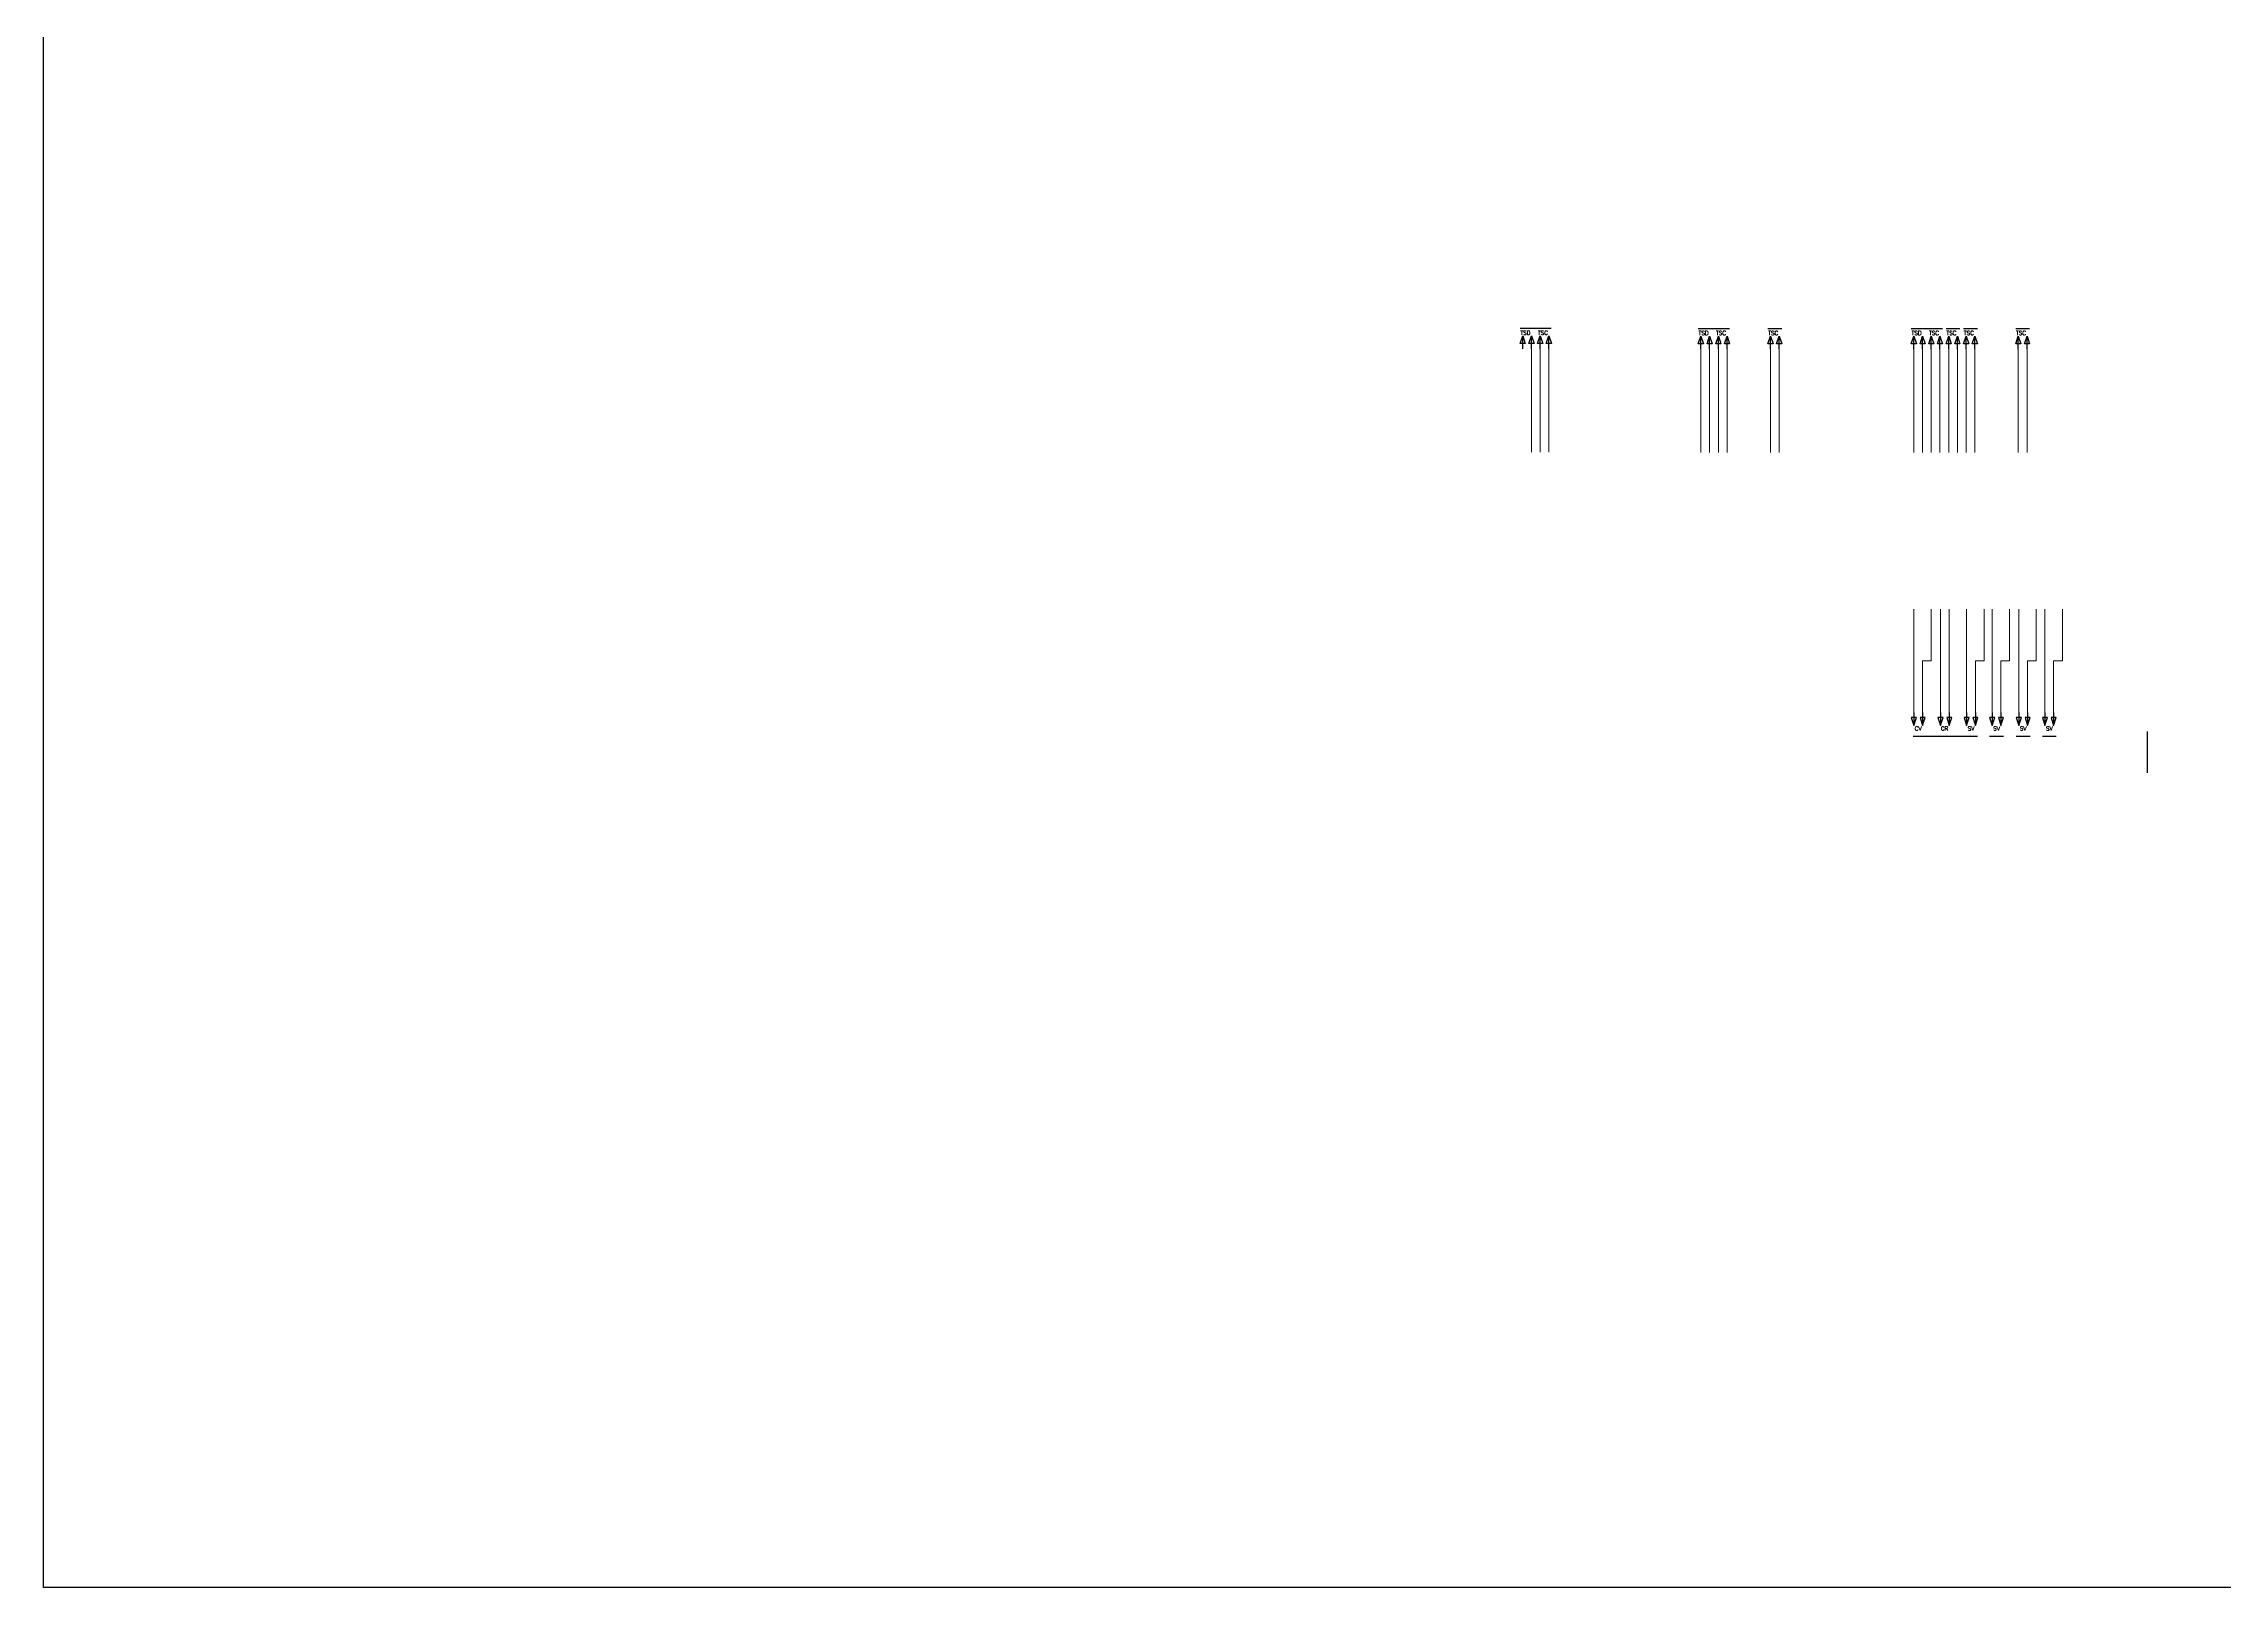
# Model space of a CAD drawing. Header units: inches. Extents: x 75782 to 87231, y -34126 to -18655.
# Drawn here: x 75782 to 77892, y -30380 to -28886 of the extents above; entities that cross this region are included whole.
import ezdxf
from ezdxf.enums import TextEntityAlignment as Align

# ---------------------------------------------------------------- set-up
doc = ezdxf.new("R2010")
doc.units = ezdxf.units.IN
doc.header["$MEASUREMENT"] = 0
doc.layers.add('A-Cable Belden', color=9, linetype='Continuous', lineweight=18)
doc.layers.add('A-Cables 220V', color=6, linetype='Continuous', lineweight=18)
doc.styles.get("Standard").update_dxf_attribs({"font": 'ROMANS.SHX'})

# ---------------------------------------------------------------- blocks, each defined once
blk = doc.blocks.new('Arrow-up')
for p, q in [((-2.5, 5), (0, 12.5)), ((2.5, 5), (-2.5, 5)), ((0, 0), (0, 12.5)), ((0, 12.5), (2.5, 5))]:
    blk.add_line(p, q)
at = {"flags": 4}
blk.add_attdef('NAME', text='', height=4, dxfattribs=at).set_placement((7.5, 13.5), align=Align.RIGHT)
blk = doc.blocks.new('Arrow-down')
for p, q in [((0, 0), (0, -12.5)), ((2.5, -5), (-2.5, -5)), ((-2.5, -5), (0, -12.5)), ((0, -12.5), (2.5, -5))]:
    blk.add_line(p, q)
at = {"flags": 4}
blk.add_attdef('NAME', text='', height=4, dxfattribs=at).set_placement((7.5, -17.5), align=Align.RIGHT)

msp = doc.modelspace()

# ---------------------------------------------------------------- linework, layer by layer
at = {"color": 0, "ltscale": 0.1}
for p, q in [((77210.9, -29161.4), (77240.8, -29161.4)), ((77383.3, -29161.6), (77413.6, -29161.6)), ((77450.7, -29161.6), (77464.1, -29161.6)), ((77589.4, -29161.6), (77619.7, -29161.6)), ((77623.1, -29161.6), (77636.5, -29161.6)), ((77640, -29161.6), (77653.4, -29161.6)), ((77690.5, -29161.6), (77703.9, -29161.6))]:
    msp.add_line(p, q, dxfattribs=at)
at = {"ltscale": 0.1}
for p, q in [((77591.1, -29556.1), (77653.4, -29556.1)), ((77665.2, -29556.1), (77678.7, -29556.1)), ((77691, -29556.1), (77704.5, -29556.1)), ((77716.3, -29556.1), (77729.7, -29556.1)), ((77818, -29591.6), (77818, -29551.6))]:
    msp.add_line(p, q, dxfattribs=at)
msp.add_lwpolyline([(75782.1, -27392.9), (85106.4, -27392.9), (85106.4, -30379.5), (75782.1, -30379.5)], close=True, dxfattribs=at)
msp.add_lwpolyline([(75782.1, -27392.9), (85106.4, -27392.9), (85106.4, -30379.5), (75782.1, -30379.5)], close=True, dxfattribs=at)
at = {"layer": 'A-Cable Belden'}
for p, q in [((77221.9, -29281.4), (77221.9, -29181.4)), ((77230.3, -29281.4), (77230.3, -29181.4)), ((77238.7, -29281.4), (77238.7, -29181.4)), ((77385.8, -29281.6), (77385.8, -29181.6)), ((77394.3, -29281.6), (77394.3, -29181.6)), ((77402.7, -29281.6), (77402.7, -29181.6)), ((77411.1, -29281.6), (77411.1, -29181.6)), ((77453.2, -29281.6), (77453.2, -29181.6)), ((77461.6, -29281.6), (77461.6, -29181.6)), ((77591.9, -29281.6), (77591.9, -29181.6)), ((77600.4, -29281.6), (77600.4, -29181.6)), ((77608.8, -29281.6), (77608.8, -29181.6)), ((77617.2, -29281.6), (77617.2, -29181.6)), ((77625.6, -29281.6), (77625.6, -29181.6)), ((77634, -29281.6), (77634, -29181.6)), ((77642.5, -29281.6), (77642.5, -29181.6)), ((77650.9, -29281.6), (77650.9, -29181.6)), ((77693, -29281.6), (77693, -29181.6)), ((77701.4, -29281.6), (77701.4, -29181.6))]:
    msp.add_line(p, q, dxfattribs=at)
at = {"layer": 'A-Cables 220V'}
for p, q in [((77591.9, -29433.4), (77591.9, -29533.2)), ((77608.8, -29433.4), (77608.8, -29483.2)), ((77617.7, -29433.4), (77617.7, -29533.2)), ((77626.2, -29433.4), (77626.2, -29533.2)), ((77643, -29433.4), (77643, -29533.2)), ((77659.9, -29433.4), (77659.9, -29483.2)), ((77667.7, -29433.4), (77667.7, -29533.2)), ((77684.6, -29433.4), (77684.6, -29483.2)), ((77693.5, -29433.4), (77693.5, -29533.2)), ((77710.4, -29433.4), (77710.4, -29483.2)), ((77718.8, -29433.4), (77718.8, -29533.2)), ((77735.7, -29433.4), (77735.7, -29483.2)), ((77600.4, -29483.2), (77600.4, -29533.2)), ((77608.8, -29483.2), (77600.4, -29483.2)), ((77651.4, -29483.2), (77651.4, -29533.2)), ((77659.9, -29483.2), (77651.4, -29483.2)), ((77676.2, -29483.2), (77676.2, -29533.2)), ((77684.6, -29483.2), (77676.2, -29483.2)), ((77702, -29483.2), (77702, -29533.2)), ((77710.4, -29483.2), (77702, -29483.2)), ((77727.2, -29483.2), (77727.2, -29533.2)), ((77735.7, -29483.2), (77727.2, -29483.2))]:
    msp.add_line(p, q, dxfattribs=at)

# ---------------------------------------------------------------- block references
ref = msp.add_blockref('Arrow-up', (77213.4, -29181.4))
ref.add_attrib('NAME', 'TSD', dxfattribs={"height": 4}).set_placement((77220.9, -29167.9), align=Align.RIGHT)
ref = msp.add_blockref('Arrow-up', (77230.3, -29181.4))
ref.add_attrib('NAME', 'TSC', dxfattribs={"height": 4}).set_placement((77237.8, -29167.9), align=Align.RIGHT)
ref = msp.add_blockref('Arrow-up', (77385.8, -29181.6))
ref.add_attrib('NAME', 'TSD', dxfattribs={"height": 4}).set_placement((77393.3, -29168.1), align=Align.RIGHT)
ref = msp.add_blockref('Arrow-up', (77402.7, -29181.6))
ref.add_attrib('NAME', 'TSC', dxfattribs={"height": 4}).set_placement((77410.2, -29168.1), align=Align.RIGHT)
ref = msp.add_blockref('Arrow-up', (77453.2, -29181.6))
ref.add_attrib('NAME', 'TSC', dxfattribs={"height": 4}).set_placement((77460.7, -29168.1), align=Align.RIGHT)
ref = msp.add_blockref('Arrow-up', (77591.9, -29181.6))
ref.add_attrib('NAME', 'TSD', dxfattribs={"height": 4}).set_placement((77599.4, -29168.1), align=Align.RIGHT)
ref = msp.add_blockref('Arrow-up', (77608.8, -29181.6))
ref.add_attrib('NAME', 'TSC', dxfattribs={"height": 4}).set_placement((77616.3, -29168.1), align=Align.RIGHT)
ref = msp.add_blockref('Arrow-up', (77625.6, -29181.6))
ref.add_attrib('NAME', 'TSC', dxfattribs={"height": 4}).set_placement((77633.1, -29168.1), align=Align.RIGHT)
ref = msp.add_blockref('Arrow-up', (77642.5, -29181.6))
ref.add_attrib('NAME', 'TSC', dxfattribs={"height": 4}).set_placement((77650, -29168.1), align=Align.RIGHT)
ref = msp.add_blockref('Arrow-up', (77693, -29181.6))
ref.add_attrib('NAME', 'TSC', dxfattribs={"height": 4}).set_placement((77700.5, -29168.1), align=Align.RIGHT)
for name, p in [('Arrow-up', (77221.9, -29181.4)), ('Arrow-up', (77238.7, -29181.4)), ('Arrow-up', (77394.3, -29181.6)), ('Arrow-up', (77411.1, -29181.6)), ('Arrow-up', (77461.6, -29181.6)), ('Arrow-up', (77600.4, -29181.6)), ('Arrow-up', (77617.2, -29181.6)), ('Arrow-up', (77634, -29181.6)), ('Arrow-up', (77650.9, -29181.6)), ('Arrow-up', (77701.4, -29181.6)), ('Arrow-down', (77600.4, -29533.2)), ('Arrow-down', (77626.2, -29533.2)), ('Arrow-down', (77651.4, -29533.2)), ('Arrow-down', (77676.2, -29533.2)), ('Arrow-down', (77702, -29533.2)), ('Arrow-down', (77727.2, -29533.2))]:
    msp.add_blockref(name, p)
ref = msp.add_blockref('Arrow-down', (77591.9, -29533.2))
ref.add_attrib('NAME', 'CV', dxfattribs={"height": 4}).set_placement((77599.4, -29550.7), align=Align.RIGHT)
ref = msp.add_blockref('Arrow-down', (77617.7, -29533.2))
ref.add_attrib('NAME', 'CR', dxfattribs={"height": 4}).set_placement((77625.2, -29550.7), align=Align.RIGHT)
ref = msp.add_blockref('Arrow-down', (77643, -29533.2))
ref.add_attrib('NAME', 'SV', dxfattribs={"height": 4}).set_placement((77650.5, -29550.7), align=Align.RIGHT)
ref = msp.add_blockref('Arrow-down', (77667.7, -29533.2))
ref.add_attrib('NAME', 'SV', dxfattribs={"height": 4}).set_placement((77675.2, -29550.7), align=Align.RIGHT)
ref = msp.add_blockref('Arrow-down', (77693.5, -29533.2))
ref.add_attrib('NAME', 'SV', dxfattribs={"height": 4}).set_placement((77701, -29550.7), align=Align.RIGHT)
ref = msp.add_blockref('Arrow-down', (77718.8, -29533.2))
ref.add_attrib('NAME', 'SV', dxfattribs={"height": 4}).set_placement((77726.3, -29550.7), align=Align.RIGHT)

doc.saveas('drawing.dxf')
